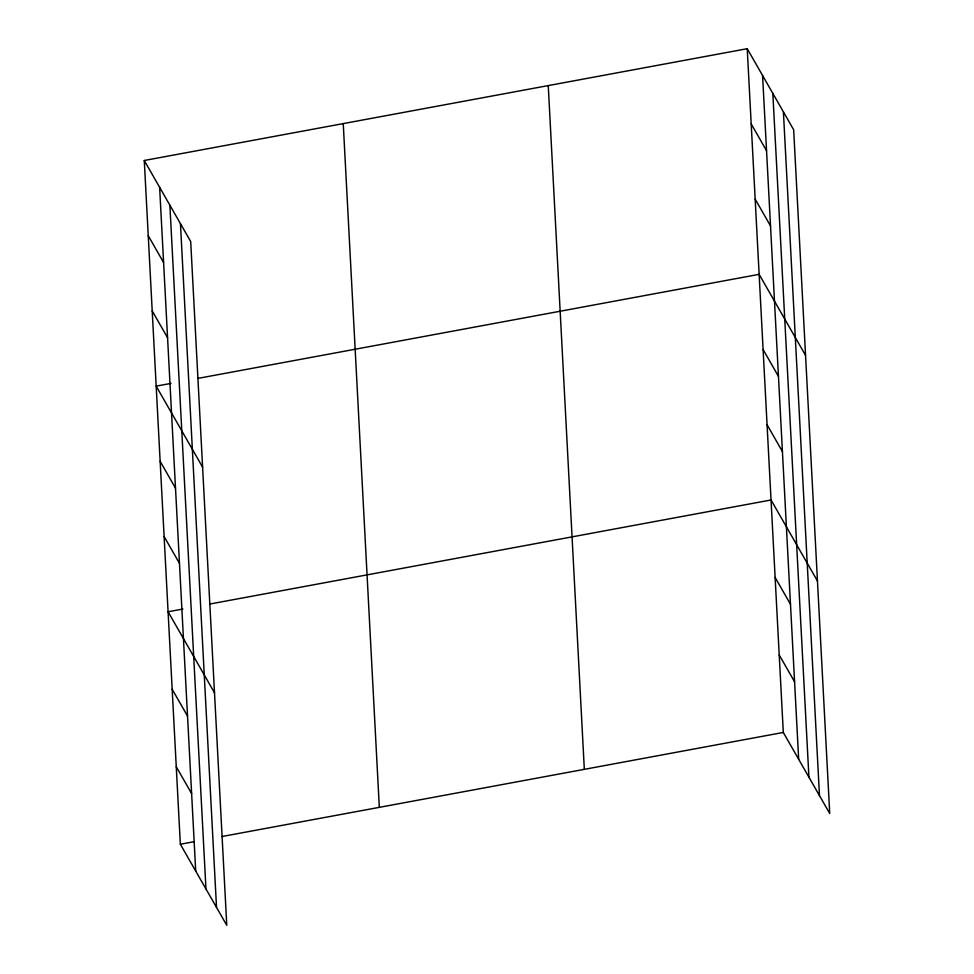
<?xml version="1.0" encoding="UTF-8"?>
<svg xmlns="http://www.w3.org/2000/svg" width="974" height="974" viewBox="0 0 974 974"><rect width="100%" height="100%" fill="white"/><g stroke="black" fill="none" stroke-linecap="round" stroke-linejoin="round"><path stroke-width="1.46" d="M144.274 160.491L190.697 241.552L226.772 925.3L180.348 844.239L144.274 160.491L747.228 48.7L793.652 129.761L829.726 813.509L783.303 732.448L747.228 48.7M171.022 383.379L156.181 386.13L202.604 467.179M197.759 378.423L759.136 274.339L805.559 355.4M182.929 609.018L168.088 611.769L214.511 692.818M209.666 604.063L771.043 499.979L817.466 581.04M180.348 844.239L193.716 841.767M221.926 836.532L783.303 732.448M751.197 123.917L766.55 150.726M755.167 199.122L770.519 225.944M763.105 349.556L778.457 376.366M767.074 424.761L782.426 451.583M775.134 577.472L790.486 604.282M779.212 654.966L794.577 681.776M148.243 235.696L163.595 262.517M152.212 310.913L167.565 337.734M160.15 461.335L175.503 488.157M164.119 536.552L179.472 563.362M172.179 689.263L187.532 716.073M176.257 766.745L191.622 793.566M783.4 111.852L819.475 795.612M772.832 93.419L808.919 777.167M762.581 75.509L798.668 759.27M548.252 85.59L584.327 769.338M343.25 123.601L379.324 807.349M180.446 223.643L216.52 907.403M169.878 205.197L205.964 888.958M159.626 187.3L195.713 871.06"/></g></svg>
